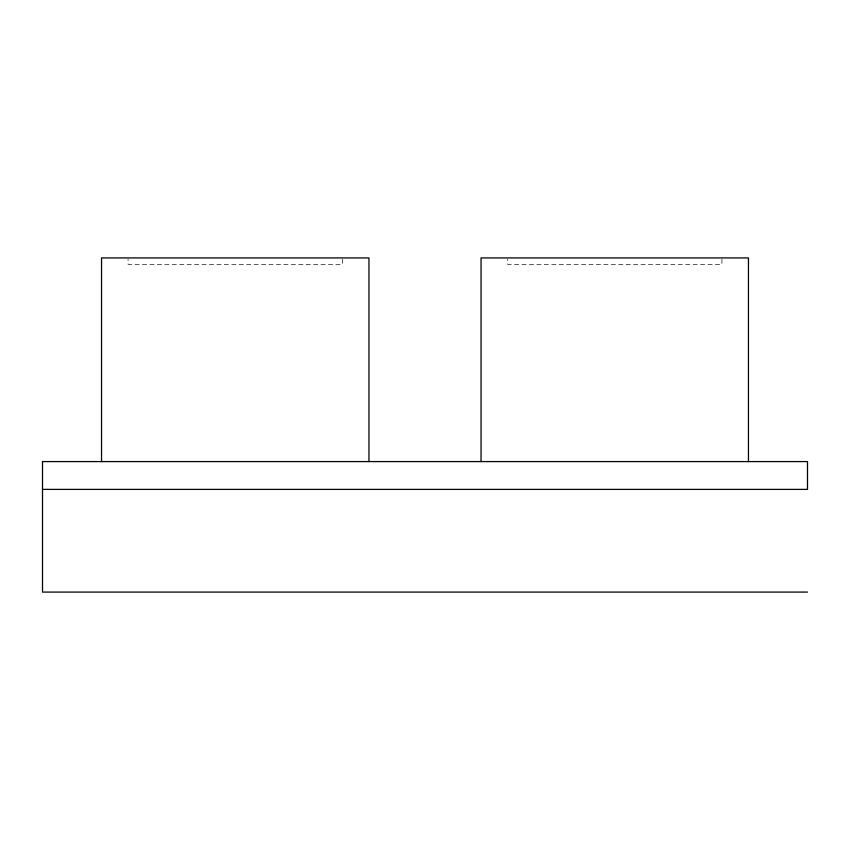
<?xml version="1.0" encoding="UTF-8"?>
<svg xmlns="http://www.w3.org/2000/svg" width="850" height="850" viewBox="0 0 850 850"><rect width="100%" height="100%" fill="white"/><g stroke="black" fill="none" stroke-linecap="round" stroke-linejoin="round"><path stroke-width="0.64" stroke-dasharray="4.25 3.19" d="M721.926 259.207L721.926 264.339L507.578 264.339L507.578 259.207M342.422 259.207L342.422 264.339L128.074 264.339L128.074 259.207"/><path stroke-width="1.27" d="M42.5 489.388L807.5 489.388L807.5 461.582L42.5 461.582L42.5 592.078L807.5 592.078M748.457 461.582L748.457 257.922L481.047 257.922L481.047 461.582M368.953 461.582L368.953 257.922L101.543 257.922L101.543 461.582"/></g></svg>
